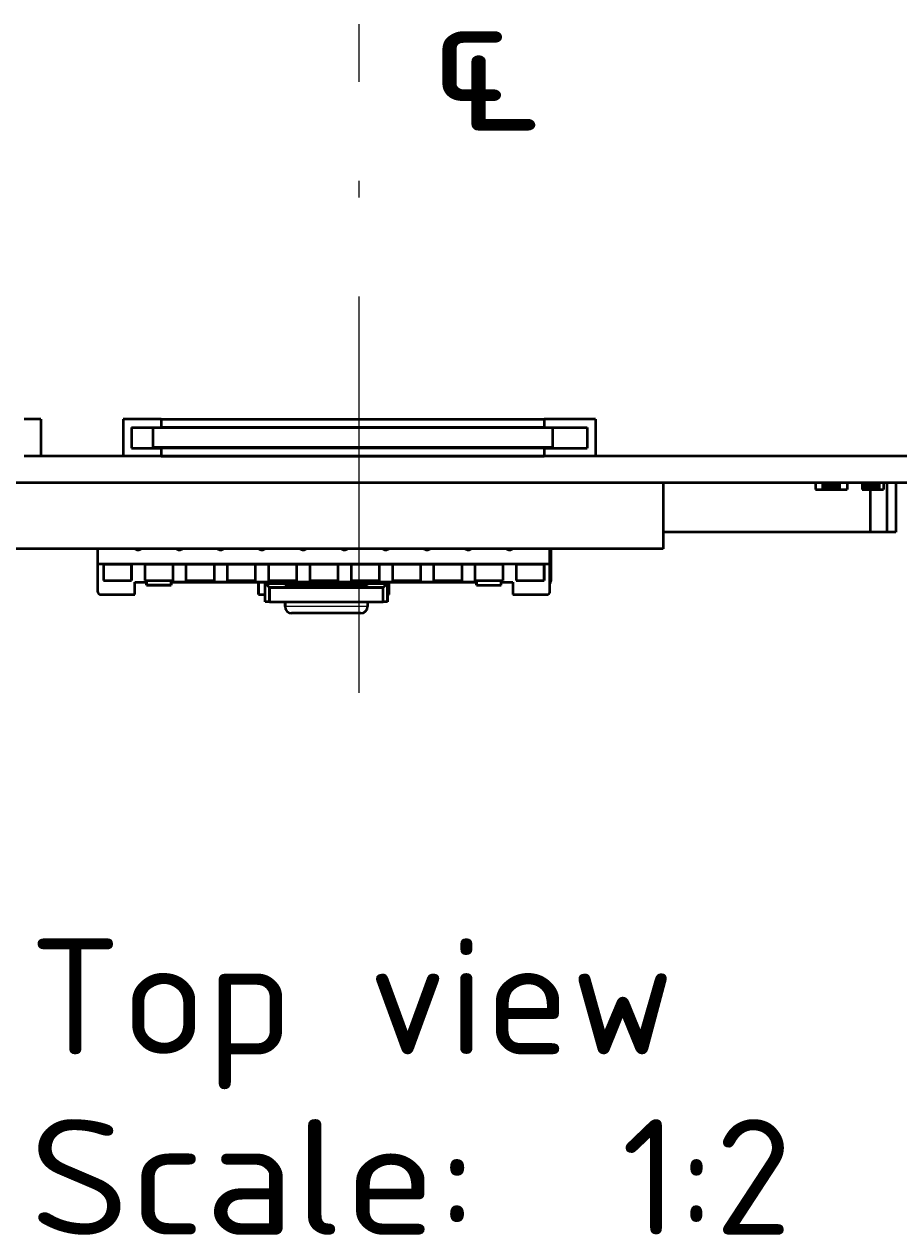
# Model space of a CAD drawing. Extents: x 23 to 417, y 3 to 294.
# Drawn here: x 110.12 to 136.61, y 192.69 to 229.33 of the extents above; entities that cross this region are included whole.
import ezdxf
from ezdxf.enums import TextEntityAlignment as Align

# ---------------------------------------------------------------- set-up
doc = ezdxf.new("R2010")
doc.units = 0
doc.linetypes.add('DASHDOT', pattern=[18.5, 12, -3, 0.5, -3])
doc.layers.get('0').update_dxf_attribs({"lineweight": 13})
doc.styles.add('GDT', font='gdt.shx')
doc.styles.get("Standard").update_dxf_attribs({"font": 'isocp.shx'})

# ---------------------------------------------------------------- blocks, each defined once
blk = doc.blocks.new('BLOCK3529')
at = {"color": 7, "lineweight": 13}
for s, p, p2 in [('Top view', (-20, -48.853), (19.13, -48.853)), ('Scale:', (-20, -59.778), (7.179, -59.778)), ('  1:2', (7.179, -59.778), (26.207, -59.778))]:
    blk.add_text(s, height=7, dxfattribs=at).set_placement(p, p2, align=Align.FIT)
blk = doc.blocks.new('BLOCK3530')
at = {"color": 7, "lineweight": 13, "style": 'GDT'}
blk.add_text('q', height=7, dxfattribs=at).set_placement((4.28, 7.777), (9.413, 7.777), align=Align.FIT)
blk = doc.blocks.new('BLOCK3533')
at = {"color": 7, "lineweight": 35, "ltscale": 0.025}
for p, q in [((-19.3, -10.4), (-20.3, -10.4)), ((31.951, -17.25), (30.951, -17.25)), ((-15.5, -19.172), (-15.5, -20.172)), ((-15.5, -19.172), (-15.5, -20.172)), ((-13.8, -20.172), (-13.8, -19.172)), ((-13.8, -19.172), (-13.8, -20.172)), ((-13, -19.172), (-13, -20.172)), ((-13, -19.172), (-13, -20.172)), ((-11.3, -19.172), (-11.3, -20.172)), ((-11.3, -19.172), (-11.3, -20.172)), ((-10.5, -19.172), (-10.5, -20.172)), ((-10.5, -19.172), (-10.5, -20.172)), ((-8.8, -19.172), (-8.8, -20.172)), ((-8.8, -19.172), (-8.8, -20.172)), ((-8, -19.172), (-8, -20.172)), ((-8, -19.172), (-8, -20.172)), ((-6.3, -19.172), (-6.3, -20.172)), ((-6.3, -19.172), (-6.3, -20.172)), ((-5.5, -19.172), (-5.5, -20.172)), ((-5.5, -19.172), (-5.5, -20.172)), ((-3.8, -19.172), (-3.8, -20.172)), ((-3.8, -19.172), (-3.8, -20.172)), ((-3, -19.172), (-3, -20.172)), ((-3, -19.172), (-3, -20.172)), ((-1.3, -19.172), (-1.3, -20.172)), ((-1.3, -19.172), (-1.3, -20.172)), ((-0.5, -19.172), (-0.5, -20.172)), ((-0.5, -19.172), (-0.5, -20.172)), ((1.2, -19.172), (1.2, -20.172)), ((1.2, -19.172), (1.2, -20.172)), ((2, -19.172), (2, -20.172)), ((2, -19.172), (2, -20.172)), ((3.7, -19.172), (3.7, -20.172)), ((3.7, -19.172), (3.7, -20.172)), ((4.5, -19.172), (4.5, -20.172)), ((4.5, -19.172), (4.5, -20.172)), ((6.2, -19.172), (6.2, -20.172)), ((6.2, -19.172), (6.2, -20.172)), ((7, -19.172), (7, -20.172)), ((7, -19.172), (7, -20.172)), ((8.7, -19.172), (8.7, -20.172)), ((8.7, -19.172), (8.7, -20.172)), ((9.5, -19.172), (9.5, -20.172)), ((9.5, -19.172), (9.5, -20.172)), ((11.2, -20.172), (11.2, -19.172)), ((11.2, -19.172), (11.2, -20.172))]:
    blk.add_line(p, q, dxfattribs=at)
at = {"color": 7, "lineweight": 35, "ltscale": 0.05625}
for p, q in [((-19.3, -10.4), (-19.3, -12.65)), ((-14.3, -10.4), (-14.3, -12.65)), ((14.3, -10.4), (14.3, -12.65))]:
    blk.add_line(p, q, dxfattribs=at)
at = {"color": 7, "lineweight": 35, "ltscale": 0.0575}
for p, q in [((-12, -10.4), (-14.3, -10.4)), ((-12, -12.65), (-14.3, -12.65))]:
    blk.add_line(p, q, dxfattribs=at)
at = {"color": 7, "lineweight": 35, "ltscale": 0.03125}
for p, q in [((-13.8, -10.9), (-13.8, -12.15)), ((13.8, -10.9), (13.8, -12.15))]:
    blk.add_line(p, q, dxfattribs=at)
at = {"color": 7, "lineweight": 35, "ltscale": 0.045}
for p, q in [((-13.8, -10.9), (-12, -10.9)), ((-13.8, -12.15), (-12, -12.15))]:
    blk.add_line(p, q, dxfattribs=at)
at = {"color": 7, "lineweight": 35, "ltscale": 0.03}
for p, q in [((-12.5, -10.9), (-12.5, -12.1)), ((11.7, -10.9), (11.7, -12.1)), ((-5.7, -20.351), (-4.5, -20.351)), ((-5.7, -20.351), (-4.5, -20.351)), ((0.5, -20.351), (1.7, -20.351)), ((0.5, -20.351), (1.7, -20.351))]:
    blk.add_line(p, q, dxfattribs=at)
at = {"color": 7, "lineweight": 35}
for p, q in [((-12.5, -10.9), (11.7, -10.9)), ((-12, -10.4), (11.2, -10.4)), ((11.2, -10.9), (-12, -10.9)), ((-12.5, -12.1), (11.7, -12.1)), ((11.2, -12.15), (-12, -12.15)), ((81, -12.65), (-20.3, -12.65)), ((-12, -12.65), (11.2, -12.65)), ((81, -14.25), (-81, -14.25)), ((18.4, -18.25), (-41.6, -18.25))]:
    blk.add_line(p, q, dxfattribs=at)
at = {"color": 7, "lineweight": 35, "ltscale": 0.0125}
for p, q in [((-12, -10.4), (-12, -10.9)), ((11.2, -10.4), (11.2, -10.9)), ((-12, -12.15), (-12, -12.65)), ((11.2, -12.15), (11.2, -12.65))]:
    blk.add_line(p, q, dxfattribs=at)
at = {"color": 7, "lineweight": 35, "ltscale": 0.0775}
for p, q in [((14.3, -10.4), (11.2, -10.4)), ((14.3, -12.65), (11.2, -12.65))]:
    blk.add_line(p, q, dxfattribs=at)
at = {"color": 7, "lineweight": 35, "ltscale": 0.065}
for p, q in [((11.2, -10.9), (13.8, -10.9)), ((11.2, -12.15), (13.8, -12.15))]:
    blk.add_line(p, q, dxfattribs=at)
at = {"color": 7, "lineweight": 35, "ltscale": 0.1}
blk.add_line((18.4, -14.25), (18.4, -18.25), dxfattribs=at)
at = {"color": 7, "lineweight": 35, "ltscale": 0.01}
for p, q in [((27.631, -14.25), (27.631, -14.65)), ((28.049, -14.25), (28.049, -14.65)), ((28.053, -14.25), (28.053, -14.65)), ((28.06, -14.25), (28.06, -14.65)), ((28.069, -14.25), (28.069, -14.65)), ((28.081, -14.25), (28.081, -14.65)), ((28.095, -14.25), (28.095, -14.65)), ((28.111, -14.25), (28.111, -14.65)), ((28.129, -14.25), (28.129, -14.65)), ((28.15, -14.25), (28.15, -14.65)), ((28.174, -14.25), (28.174, -14.65)), ((28.199, -14.25), (28.199, -14.65)), ((28.227, -14.25), (28.227, -14.65)), ((28.257, -14.25), (28.257, -14.65)), ((28.289, -14.25), (28.289, -14.65)), ((28.323, -14.25), (28.323, -14.65)), ((28.359, -14.25), (28.359, -14.65)), ((28.397, -14.25), (28.397, -14.65)), ((28.437, -14.25), (28.437, -14.65)), ((28.479, -14.25), (28.479, -14.65)), ((28.523, -14.25), (28.523, -14.65)), ((28.569, -14.25), (28.569, -14.65)), ((28.604, -14.25), (28.604, -14.65)), ((28.637, -14.25), (28.637, -14.65)), ((28.669, -14.25), (28.669, -14.65)), ((28.701, -14.25), (28.701, -14.65)), ((28.732, -14.25), (28.732, -14.65)), ((28.761, -14.25), (28.761, -14.65)), ((28.79, -14.25), (28.79, -14.65)), ((28.818, -14.25), (28.818, -14.65)), ((28.844, -14.25), (28.844, -14.65)), ((28.87, -14.25), (28.87, -14.65)), ((28.895, -14.25), (28.895, -14.65)), ((28.918, -14.25), (28.918, -14.65)), ((28.939, -14.25), (28.939, -14.65)), ((28.959, -14.25), (28.959, -14.65)), ((28.977, -14.25), (28.977, -14.65)), ((28.994, -14.25), (28.994, -14.65)), ((29.009, -14.25), (29.009, -14.65)), ((29.022, -14.25), (29.022, -14.65)), ((29.034, -14.25), (29.034, -14.65)), ((29.044, -14.25), (29.044, -14.65)), ((29.053, -14.25), (29.053, -14.65)), ((29.062, -14.25), (29.062, -14.65)), ((29.069, -14.25), (29.069, -14.65)), ((29.075, -14.25), (29.075, -14.65)), ((29.08, -14.25), (29.08, -14.65)), ((29.084, -14.25), (29.084, -14.65)), ((29.088, -14.25), (29.088, -14.65)), ((29.09, -14.25), (29.09, -14.65)), ((29.092, -14.25), (29.092, -14.65)), ((29.092, -14.25), (29.092, -14.65)), ((29.555, -14.25), (29.555, -14.65)), ((30.467, -14.25), (30.467, -14.65)), ((30.538, -14.25), (30.538, -14.65)), ((30.608, -14.25), (30.608, -14.65)), ((30.675, -14.25), (30.675, -14.65)), ((30.741, -14.25), (30.741, -14.65)), ((30.805, -14.25), (30.805, -14.65)), ((30.867, -14.25), (30.867, -14.65)), ((30.928, -14.25), (30.928, -14.65)), ((30.986, -14.25), (30.986, -14.65)), ((31.043, -14.25), (31.043, -14.65)), ((31.098, -14.25), (31.098, -14.65)), ((31.15, -14.25), (31.15, -14.65)), ((31.199, -14.25), (31.199, -14.65)), ((31.245, -14.25), (31.245, -14.65)), ((31.288, -14.25), (31.288, -14.65)), ((31.328, -14.25), (31.328, -14.65)), ((31.365, -14.25), (31.365, -14.65)), ((31.398, -14.25), (31.398, -14.65)), ((31.428, -14.25), (31.428, -14.65)), ((31.456, -14.25), (31.456, -14.65)), ((31.48, -14.25), (31.48, -14.65)), ((31.756, -14.25), (31.756, -14.65))]:
    blk.add_line(p, q, dxfattribs=at)
at = {"color": 7, "lineweight": 35, "ltscale": 0.010445}
blk.add_line((27.631, -14.65), (28.049, -14.65), dxfattribs=at)
at = {"color": 7, "lineweight": 35, "ltscale": 0.000112525}
blk.add_line((28.049, -14.65), (28.053, -14.65), dxfattribs=at)
at = {"color": 7, "lineweight": 35, "ltscale": 0.000171275}
blk.add_line((28.053, -14.65), (28.06, -14.65), dxfattribs=at)
at = {"color": 7, "lineweight": 35, "ltscale": 0.000230025}
blk.add_line((28.06, -14.65), (28.069, -14.65), dxfattribs=at)
at = {"color": 7, "lineweight": 35, "ltscale": 0.000288}
blk.add_line((28.069, -14.65), (28.081, -14.65), dxfattribs=at)
at = {"color": 7, "lineweight": 35, "ltscale": 0.000346775}
blk.add_line((28.081, -14.65), (28.095, -14.65), dxfattribs=at)
at = {"color": 7, "lineweight": 35, "ltscale": 0.0004055}
blk.add_line((28.095, -14.65), (28.111, -14.65), dxfattribs=at)
at = {"color": 7, "lineweight": 35, "ltscale": 0.000463875}
blk.add_line((28.111, -14.65), (28.129, -14.65), dxfattribs=at)
at = {"color": 7, "lineweight": 35, "ltscale": 0.000522225}
blk.add_line((28.129, -14.65), (28.15, -14.65), dxfattribs=at)
at = {"color": 7, "lineweight": 35, "ltscale": 0.0005806}
blk.add_line((28.15, -14.65), (28.174, -14.65), dxfattribs=at)
at = {"color": 7, "lineweight": 35, "ltscale": 0.000639325}
blk.add_line((28.174, -14.65), (28.199, -14.65), dxfattribs=at)
at = {"color": 7, "lineweight": 35, "ltscale": 0.0006939}
blk.add_line((28.199, -14.65), (28.227, -14.65), dxfattribs=at)
at = {"color": 7, "lineweight": 35, "ltscale": 0.000745775}
blk.add_line((28.227, -14.65), (28.257, -14.65), dxfattribs=at)
at = {"color": 7, "lineweight": 35, "ltscale": 0.0007965}
blk.add_line((28.257, -14.65), (28.289, -14.65), dxfattribs=at)
at = {"color": 7, "lineweight": 35, "ltscale": 0.0008484}
blk.add_line((28.289, -14.65), (28.323, -14.65), dxfattribs=at)
at = {"color": 7, "lineweight": 35, "ltscale": 0.0008995}
blk.add_line((28.323, -14.65), (28.359, -14.65), dxfattribs=at)
at = {"color": 7, "lineweight": 35, "ltscale": 0.000950625}
blk.add_line((28.359, -14.65), (28.397, -14.65), dxfattribs=at)
at = {"color": 7, "lineweight": 35, "ltscale": 0.001002}
blk.add_line((28.397, -14.65), (28.437, -14.65), dxfattribs=at)
at = {"color": 7, "lineweight": 35, "ltscale": 0.001054}
blk.add_line((28.437, -14.65), (28.479, -14.65), dxfattribs=at)
at = {"color": 7, "lineweight": 35, "ltscale": 0.001105}
blk.add_line((28.479, -14.65), (28.523, -14.65), dxfattribs=at)
at = {"color": 7, "lineweight": 35, "ltscale": 0.001156}
blk.add_line((28.523, -14.65), (28.569, -14.65), dxfattribs=at)
at = {"color": 7, "lineweight": 35, "ltscale": 0.00085945}
blk.add_line((28.569, -14.65), (28.604, -14.65), dxfattribs=at)
at = {"color": 7, "lineweight": 35, "ltscale": 0.0008354}
blk.add_line((28.604, -14.65), (28.637, -14.65), dxfattribs=at)
at = {"color": 7, "lineweight": 35, "ltscale": 0.000811775}
blk.add_line((28.637, -14.65), (28.669, -14.65), dxfattribs=at)
at = {"color": 7, "lineweight": 35, "ltscale": 0.000787725}
blk.add_line((28.669, -14.65), (28.701, -14.65), dxfattribs=at)
at = {"color": 7, "lineweight": 35, "ltscale": 0.0007641}
blk.add_line((28.701, -14.65), (28.732, -14.65), dxfattribs=at)
at = {"color": 7, "lineweight": 35, "ltscale": 0.00074005}
blk.add_line((28.732, -14.65), (28.761, -14.65), dxfattribs=at)
at = {"color": 7, "lineweight": 35, "ltscale": 0.0007164}
blk.add_line((28.761, -14.65), (28.79, -14.65), dxfattribs=at)
at = {"color": 7, "lineweight": 35, "ltscale": 0.000692375}
blk.add_line((28.79, -14.65), (28.818, -14.65), dxfattribs=at)
at = {"color": 7, "lineweight": 35, "ltscale": 0.000668325}
blk.add_line((28.818, -14.65), (28.844, -14.65), dxfattribs=at)
at = {"color": 7, "lineweight": 35, "ltscale": 0.000644675}
blk.add_line((28.844, -14.65), (28.87, -14.65), dxfattribs=at)
at = {"color": 7, "lineweight": 35, "ltscale": 0.000613025}
blk.add_line((28.87, -14.65), (28.895, -14.65), dxfattribs=at)
at = {"color": 7, "lineweight": 35, "ltscale": 0.000573725}
blk.add_line((28.895, -14.65), (28.918, -14.65), dxfattribs=at)
at = {"color": 7, "lineweight": 35, "ltscale": 0.000534075}
blk.add_line((28.918, -14.65), (28.939, -14.65), dxfattribs=at)
at = {"color": 7, "lineweight": 35, "ltscale": 0.00049475}
blk.add_line((28.939, -14.65), (28.959, -14.65), dxfattribs=at)
at = {"color": 7, "lineweight": 35, "ltscale": 0.000455475}
blk.add_line((28.959, -14.65), (28.977, -14.65), dxfattribs=at)
at = {"color": 7, "lineweight": 35, "ltscale": 0.0004158}
blk.add_line((28.977, -14.65), (28.994, -14.65), dxfattribs=at)
at = {"color": 7, "lineweight": 35, "ltscale": 0.0003769}
blk.add_line((28.994, -14.65), (29.009, -14.65), dxfattribs=at)
at = {"color": 7, "lineweight": 35, "ltscale": 0.000337225}
blk.add_line((29.009, -14.65), (29.022, -14.65), dxfattribs=at)
at = {"color": 7, "lineweight": 35, "ltscale": 0.00029755}
blk.add_line((29.022, -14.65), (29.034, -14.65), dxfattribs=at)
at = {"color": 7, "lineweight": 35, "ltscale": 0.000258625}
blk.add_line((29.034, -14.65), (29.044, -14.65), dxfattribs=at)
at = {"color": 7, "lineweight": 35, "ltscale": 0.000226975}
blk.add_line((29.044, -14.65), (29.053, -14.65), dxfattribs=at)
at = {"color": 7, "lineweight": 35, "ltscale": 0.00020295}
blk.add_line((29.053, -14.65), (29.062, -14.65), dxfattribs=at)
at = {"color": 7, "lineweight": 35, "ltscale": 0.0001789}
blk.add_line((29.062, -14.65), (29.069, -14.65), dxfattribs=at)
at = {"color": 7, "lineweight": 35, "ltscale": 0.000155275}
blk.add_line((29.069, -14.65), (29.075, -14.65), dxfattribs=at)
at = {"color": 7, "lineweight": 35, "ltscale": 0.000131225}
blk.add_line((29.075, -14.65), (29.08, -14.65), dxfattribs=at)
at = {"color": 7, "lineweight": 35, "ltscale": 0.000107575}
blk.add_line((29.08, -14.65), (29.084, -14.65), dxfattribs=at)
at = {"color": 7, "lineweight": 35, "ltscale": 8.3525e-05}
blk.add_line((29.084, -14.65), (29.088, -14.65), dxfattribs=at)
at = {"color": 7, "lineweight": 35, "ltscale": 5.9525e-05}
blk.add_line((29.088, -14.65), (29.09, -14.65), dxfattribs=at)
at = {"color": 7, "lineweight": 35, "ltscale": 3.585e-05}
blk.add_line((29.09, -14.65), (29.092, -14.65), dxfattribs=at)
at = {"color": 7, "lineweight": 35, "ltscale": 0.011579}
blk.add_line((29.092, -14.65), (29.555, -14.65), dxfattribs=at)
at = {"color": 7, "lineweight": 35, "ltscale": 0.00178}
blk.add_line((30.467, -14.65), (30.538, -14.65), dxfattribs=at)
at = {"color": 7, "lineweight": 35, "ltscale": 0.001735}
blk.add_line((30.538, -14.65), (30.608, -14.65), dxfattribs=at)
at = {"color": 7, "lineweight": 35, "ltscale": 0.001689}
blk.add_line((30.608, -14.65), (30.675, -14.65), dxfattribs=at)
at = {"color": 7, "lineweight": 35, "ltscale": 0.001644}
blk.add_line((30.675, -14.65), (30.741, -14.65), dxfattribs=at)
at = {"color": 7, "lineweight": 35, "ltscale": 0.001598}
blk.add_line((30.741, -14.65), (30.805, -14.65), dxfattribs=at)
at = {"color": 7, "lineweight": 35, "ltscale": 0.001553}
blk.add_line((30.805, -14.65), (30.867, -14.65), dxfattribs=at)
at = {"color": 7, "lineweight": 35, "ltscale": 0.001508}
blk.add_line((30.867, -14.65), (30.928, -14.65), dxfattribs=at)
at = {"color": 7, "lineweight": 35, "ltscale": 0.001462}
blk.add_line((30.928, -14.65), (30.986, -14.65), dxfattribs=at)
at = {"color": 7, "lineweight": 35, "ltscale": 0.064999}
blk.add_line((30.951, -14.65), (30.951, -17.25), dxfattribs=at)
at = {"color": 7, "lineweight": 35, "ltscale": 0.001417}
blk.add_line((30.986, -14.65), (31.043, -14.65), dxfattribs=at)
at = {"color": 7, "lineweight": 35, "ltscale": 0.001372}
blk.add_line((31.043, -14.65), (31.098, -14.65), dxfattribs=at)
at = {"color": 7, "lineweight": 35, "ltscale": 0.00131}
blk.add_line((31.098, -14.65), (31.15, -14.65), dxfattribs=at)
at = {"color": 7, "lineweight": 35, "ltscale": 0.001231}
blk.add_line((31.15, -14.65), (31.199, -14.65), dxfattribs=at)
at = {"color": 7, "lineweight": 35, "ltscale": 0.001152}
blk.add_line((31.199, -14.65), (31.245, -14.65), dxfattribs=at)
at = {"color": 7, "lineweight": 35, "ltscale": 0.001073}
blk.add_line((31.245, -14.65), (31.288, -14.65), dxfattribs=at)
at = {"color": 7, "lineweight": 35, "ltscale": 0.0009945}
blk.add_line((31.288, -14.65), (31.328, -14.65), dxfattribs=at)
at = {"color": 7, "lineweight": 35, "ltscale": 0.000915525}
blk.add_line((31.328, -14.65), (31.365, -14.65), dxfattribs=at)
at = {"color": 7, "lineweight": 35, "ltscale": 0.000836575}
blk.add_line((31.365, -14.65), (31.398, -14.65), dxfattribs=at)
at = {"color": 7, "lineweight": 35, "ltscale": 0.00075835}
blk.add_line((31.398, -14.65), (31.428, -14.65), dxfattribs=at)
at = {"color": 7, "lineweight": 35, "ltscale": 0.000679025}
blk.add_line((31.428, -14.65), (31.456, -14.65), dxfattribs=at)
at = {"color": 7, "lineweight": 35, "ltscale": 0.000600425}
blk.add_line((31.456, -14.65), (31.48, -14.65), dxfattribs=at)
at = {"color": 7, "lineweight": 35, "ltscale": 0.006924}
blk.add_line((31.48, -14.65), (31.756, -14.65), dxfattribs=at)
at = {"color": 7, "lineweight": 35, "ltscale": 0.075}
for p, q in [((31.951, -14.25), (31.951, -17.25)), ((32.501, -14.25), (32.501, -17.25))]:
    blk.add_line(p, q, dxfattribs=at)
at = {"color": 7, "lineweight": 35, "ltscale": 0.313772}
blk.add_line((30.951, -17.25), (18.4, -17.25), dxfattribs=at)
at = {"color": 7, "lineweight": 35, "ltscale": 0.01375}
blk.add_line((32.501, -17.25), (31.951, -17.25), dxfattribs=at)
at = {"color": 7, "lineweight": 35, "ltscale": 0.02306}
for p, q in [((-15.85, -18.25), (-15.85, -19.172)), ((-15.85, -18.25), (-15.85, -19.172)), ((11.55, -19.172), (11.55, -18.25)), ((11.55, -18.25), (11.55, -19.172))]:
    blk.add_line(p, q, dxfattribs=at)
at = {"color": 7, "lineweight": 35, "ltscale": 0.048765}
for p, q in [((11.6, -20.201), (11.6, -18.25)), ((11.6, -18.25), (11.6, -20.201))]:
    blk.add_line(p, q, dxfattribs=at)
at = {"color": 7, "lineweight": 35, "ltscale": 0.00875}
for p, q in [((-15.5, -19.172), (-15.85, -19.172)), ((-15.5, -19.172), (-15.85, -19.172)), ((11.55, -19.172), (11.2, -19.172)), ((11.55, -19.172), (11.2, -19.172))]:
    blk.add_line(p, q, dxfattribs=at)
at = {"color": 7, "lineweight": 35, "ltscale": 0.04125}
for p, q in [((-15.85, -19.172), (-15.85, -20.822)), ((-15.85, -19.172), (-15.85, -20.822)), ((11.55, -20.822), (11.55, -19.172)), ((11.55, -20.822), (11.55, -19.172))]:
    blk.add_line(p, q, dxfattribs=at)
at = {"color": 7, "lineweight": 35, "ltscale": 0.0425}
for p, q in [((-13.8, -19.172), (-15.5, -19.172)), ((-15.5, -19.172), (-13.8, -19.172)), ((-11.3, -19.172), (-13, -19.172)), ((-13, -19.172), (-11.3, -19.172)), ((-8.8, -19.172), (-10.5, -19.172)), ((-10.5, -19.172), (-8.8, -19.172)), ((-6.3, -19.172), (-8, -19.172)), ((-8, -19.172), (-6.3, -19.172)), ((-3.8, -19.172), (-5.5, -19.172)), ((-5.5, -19.172), (-3.8, -19.172)), ((-1.3, -19.172), (-3, -19.172)), ((-3, -19.172), (-1.3, -19.172)), ((1.2, -19.172), (-0.5, -19.172)), ((-0.5, -19.172), (1.2, -19.172)), ((3.7, -19.172), (2, -19.172)), ((2, -19.172), (3.7, -19.172)), ((6.2, -19.172), (4.5, -19.172)), ((4.5, -19.172), (6.2, -19.172)), ((8.7, -19.172), (7, -19.172)), ((7, -19.172), (8.7, -19.172)), ((11.2, -19.172), (9.5, -19.172)), ((9.5, -19.172), (11.2, -19.172)), ((-15.5, -20.172), (-13.8, -20.172)), ((-15.5, -20.172), (-13.8, -20.172)), ((-13, -20.172), (-11.3, -20.172)), ((-13, -20.172), (-11.3, -20.172)), ((-10.5, -20.172), (-8.8, -20.172)), ((-10.5, -20.172), (-8.8, -20.172)), ((-8, -20.172), (-6.3, -20.172)), ((-8, -20.172), (-6.3, -20.172)), ((-5.5, -20.172), (-3.8, -20.172)), ((-5.5, -20.172), (-3.8, -20.172)), ((-3, -20.172), (-1.3, -20.172)), ((-3, -20.172), (-1.3, -20.172)), ((-0.5, -20.172), (1.2, -20.172)), ((-0.5, -20.172), (1.2, -20.172)), ((2, -20.172), (3.7, -20.172)), ((2, -20.172), (3.7, -20.172)), ((4.5, -20.172), (6.2, -20.172)), ((4.5, -20.172), (6.2, -20.172)), ((7, -20.172), (8.7, -20.172)), ((7, -20.172), (8.7, -20.172)), ((9.5, -20.172), (11.2, -20.172)), ((9.5, -20.172), (11.2, -20.172))]:
    blk.add_line(p, q, dxfattribs=at)
at = {"color": 7, "lineweight": 35, "ltscale": 0.02}
for p, q in [((-13, -19.172), (-13.8, -19.172)), ((-13, -19.172), (-13.8, -19.172)), ((-11.3, -19.172), (-10.5, -19.172)), ((-10.5, -19.172), (-11.3, -19.172)), ((-8.8, -19.172), (-8, -19.172)), ((-8, -19.172), (-8.8, -19.172)), ((-6.3, -19.172), (-5.5, -19.172)), ((-5.5, -19.172), (-6.3, -19.172)), ((-3.8, -19.172), (-3, -19.172)), ((-3, -19.172), (-3.8, -19.172)), ((-1.3, -19.172), (-0.5, -19.172)), ((-0.5, -19.172), (-1.3, -19.172)), ((1.2, -19.172), (2, -19.172)), ((2, -19.172), (1.2, -19.172)), ((3.7, -19.172), (4.5, -19.172)), ((4.5, -19.172), (3.7, -19.172)), ((6.2, -19.172), (7, -19.172)), ((7, -19.172), (6.2, -19.172)), ((9.5, -19.172), (8.7, -19.172)), ((9.5, -19.172), (8.7, -19.172))]:
    blk.add_line(p, q, dxfattribs=at)
at = {"color": 7, "lineweight": 35, "ltscale": 0.0175}
for p, q in [((-13.6, -20.272), (-12.9, -20.272)), ((-13.6, -20.272), (-12.9, -20.272)), ((8.6, -20.272), (9.3, -20.272)), ((8.6, -20.272), (9.3, -20.272))]:
    blk.add_line(p, q, dxfattribs=at)
at = {"color": 7, "lineweight": 35, "ltscale": 0.01875}
for p, q in [((-13.6, -21.022), (-13.6, -20.272)), ((-13.6, -21.022), (-13.6, -20.272)), ((-6.1, -20.272), (-6.1, -21.022)), ((-6.1, -21.022), (-6.1, -20.272)), ((1.8, -21.022), (1.8, -20.272)), ((1.8, -21.022), (1.8, -20.272)), ((9.3, -20.272), (9.3, -21.022)), ((9.3, -20.272), (9.3, -21.022))]:
    blk.add_line(p, q, dxfattribs=at)
at = {"color": 7, "lineweight": 35, "ltscale": 0.0025}
for p, q in [((-12.9, -20.272), (-12.9, -20.172)), ((-12.9, -20.272), (-12.9, -20.172)), ((-11.4, -20.272), (-11.4, -20.172)), ((-11.4, -20.272), (-11.4, -20.172)), ((-4.5, -20.351), (-4.5, -20.451)), ((-4.5, -20.451), (-4.5, -20.351)), ((0.5, -20.451), (0.5, -20.351)), ((0.5, -20.451), (0.5, -20.351)), ((7.1, -20.172), (7.1, -20.272)), ((7.1, -20.272), (7.1, -20.172)), ((8.6, -20.272), (8.6, -20.172)), ((8.6, -20.272), (8.6, -20.172))]:
    blk.add_line(p, q, dxfattribs=at)
at = {"color": 7, "lineweight": 35, "ltscale": 0.0045}
for p, q in [((-12.9, -20.452), (-12.9, -20.272)), ((-12.9, -20.272), (-12.9, -20.452)), ((-11.4, -20.272), (-11.4, -20.452)), ((-11.4, -20.452), (-11.4, -20.272)), ((7.1, -20.272), (7.1, -20.452)), ((7.1, -20.452), (7.1, -20.272)), ((8.6, -20.452), (8.6, -20.272)), ((8.6, -20.452), (8.6, -20.272))]:
    blk.add_line(p, q, dxfattribs=at)
at = {"color": 7, "lineweight": 35, "ltscale": 0.0375}
for p, q in [((-11.4, -20.452), (-12.9, -20.452)), ((-12.9, -20.452), (-11.4, -20.452)), ((7.1, -20.452), (8.6, -20.452)), ((7.1, -20.452), (8.6, -20.452))]:
    blk.add_line(p, q, dxfattribs=at)
at = {"color": 7, "lineweight": 35, "ltscale": 0.4625}
for p, q in [((7.1, -20.272), (-11.4, -20.272)), ((-11.4, -20.272), (7.1, -20.272))]:
    blk.add_line(p, q, dxfattribs=at)
at = {"color": 7, "lineweight": 35, "ltscale": 0.008839}
for p, q in [((-5.45, -20.601), (-5.7, -20.351)), ((-5.45, -20.601), (-5.7, -20.351)), ((1.7, -20.351), (1.45, -20.601)), ((1.7, -20.351), (1.45, -20.601))]:
    blk.add_line(p, q, dxfattribs=at)
at = {"color": 7, "lineweight": 35, "ltscale": 0.0275}
for p, q in [((-5.7, -21.451), (-5.7, -20.351)), ((-5.7, -21.451), (-5.7, -20.351)), ((1.7, -20.351), (1.7, -21.451)), ((1.7, -21.451), (1.7, -20.351))]:
    blk.add_line(p, q, dxfattribs=at)
at = {"color": 7, "lineweight": 35, "ltscale": 0.001955}
for p, q in [((-4.85, -20.272), (-4.85, -20.351)), ((-4.85, -20.351), (-4.85, -20.272)), ((-4.5, -20.351), (-4.5, -20.272)), ((-4.5, -20.351), (-4.5, -20.272)), ((0.5, -20.351), (0.5, -20.272)), ((0.5, -20.351), (0.5, -20.272)), ((0.55, -20.272), (0.55, -20.351)), ((0.55, -20.351), (0.55, -20.272))]:
    blk.add_line(p, q, dxfattribs=at)
at = {"color": 7, "lineweight": 35, "ltscale": 0.125}
for p, q in [((0.5, -20.451), (-4.5, -20.451)), ((-4.5, -20.451), (0.5, -20.451))]:
    blk.add_line(p, q, dxfattribs=at)
at = {"color": 7, "lineweight": 35, "ltscale": 0.004455}
for p, q in [((-3, -20.272), (-3, -20.451)), ((-3, -20.451), (-3, -20.272)), ((-1, -20.451), (-1, -20.272)), ((-1, -20.451), (-1, -20.272))]:
    blk.add_line(p, q, dxfattribs=at)
at = {"color": 7, "lineweight": 35, "ltscale": 0.05125}
for p, q in [((-15.65, -21.022), (-13.6, -21.022)), ((-15.65, -21.022), (-13.6, -21.022)), ((9.3, -21.022), (11.35, -21.022)), ((9.3, -21.022), (11.35, -21.022))]:
    blk.add_line(p, q, dxfattribs=at)
at = {"color": 7, "lineweight": 35, "ltscale": 0.009994}
blk.add_line((-6.1, -21.022), (-5.7, -21.022), dxfattribs=at)
blk.add_line((-6.1, -21.022), (-5.7, -21.022), dxfattribs=at)
at = {"color": 7, "lineweight": 35, "ltscale": 0.1725}
for p, q in [((1.45, -20.601), (-5.45, -20.601)), ((-5.45, -20.601), (1.45, -20.601)), ((-5.45, -21.451), (1.45, -21.451)), ((-5.45, -21.451), (1.45, -21.451))]:
    blk.add_line(p, q, dxfattribs=at)
at = {"color": 7, "lineweight": 35, "ltscale": 0.02125}
for p, q in [((-5.45, -20.601), (-5.45, -21.451)), ((-5.45, -21.451), (-5.45, -20.601)), ((1.45, -21.451), (1.45, -20.601)), ((1.45, -21.451), (1.45, -20.601))]:
    blk.add_line(p, q, dxfattribs=at)
at = {"color": 7, "lineweight": 35, "ltscale": 0.002506}
blk.add_line((1.7, -21.022), (1.8, -21.022), dxfattribs=at)
blk.add_line((1.7, -21.022), (1.8, -21.022), dxfattribs=at)
at = {"color": 7, "lineweight": 35, "ltscale": 0.00625}
for p, q in [((-5.45, -21.451), (-5.7, -21.451)), ((-5.45, -21.451), (-5.7, -21.451)), ((1.7, -21.451), (1.45, -21.451)), ((1.7, -21.451), (1.45, -21.451))]:
    blk.add_line(p, q, dxfattribs=at)
at = {"color": 7, "lineweight": 35, "ltscale": 0.0075}
for p, q in [((-4.5, -21.451), (-4.5, -21.751)), ((-4.5, -21.751), (-4.5, -21.451)), ((0.5, -21.451), (0.5, -21.751)), ((0.5, -21.451), (0.5, -21.751))]:
    blk.add_line(p, q, dxfattribs=at)
at = {"color": 7, "lineweight": 13, "ltscale": 0.125}
blk.add_line((0.5, -21.751), (-4.5, -21.751), dxfattribs=at)
blk.add_line((0.5, -21.751), (-4.5, -21.751), dxfattribs=at)
at = {"color": 7, "lineweight": 35, "ltscale": 0.105}
blk.add_line((0.1, -22.151), (-4.1, -22.151), dxfattribs=at)
blk.add_line((0.1, -22.151), (-4.1, -22.151), dxfattribs=at)
at = {"color": 7, "lineweight": 35}
for centre, radius, start, end in [((-13.4, -18.014), 0.298, 232.31235, 269.98028), ((-13.4, -18.014), 0.298, 232.31235, 307.633), ((-13.4, -18.014), 0.298, 270.02414, 307.67686), ((-10.9, -18.014), 0.298, 232.31236, 269.98027), ((-10.9, -18.014), 0.298, 232.31236, 307.63301), ((-10.9, -18.014), 0.298, 270.02414, 307.67687), ((-8.4, -18.014), 0.298, 232.31236, 269.98027), ((-8.4, -18.014), 0.298, 232.31236, 307.63301), ((-8.4, -18.014), 0.298, 270.02414, 307.67687), ((-5.9, -18.014), 0.298, 232.31236, 269.98027), ((-5.9, -18.014), 0.298, 232.31236, 307.63301), ((-5.9, -18.014), 0.298, 270.02414, 307.67687), ((-3.4, -18.014), 0.298, 232.31236, 269.98027), ((-3.4, -18.014), 0.298, 232.31236, 307.63301), ((-3.4, -18.014), 0.298, 270.02414, 307.67687), ((-0.9, -18.014), 0.298, 232.31236, 269.98027), ((-0.9, -18.014), 0.298, 232.31236, 307.63301), ((-0.9, -18.014), 0.298, 270.02414, 307.67687), ((1.6, -18.014), 0.298, 232.31236, 269.98027), ((1.6, -18.014), 0.298, 232.31236, 307.63301), ((1.6, -18.014), 0.298, 270.02414, 307.67687), ((4.1, -18.014), 0.298, 232.31236, 269.98027), ((4.1, -18.014), 0.298, 232.31236, 307.63301), ((4.1, -18.014), 0.298, 270.02414, 307.67687), ((6.6, -18.014), 0.298, 232.31236, 269.98027), ((6.6, -18.014), 0.298, 232.31236, 307.63301), ((6.6, -18.014), 0.298, 270.02414, 307.67687), ((9.1, -18.014), 0.298, 232.31236, 307.63301), ((9.1, -18.014), 0.298, 232.31236, 269.98027), ((9.1, -18.014), 0.298, 270.02414, 307.67687), ((11.35, -20.201), 0.25, 323.37587, 0), ((11.35, -20.201), 0.25, 323.37587, 0), ((-15.65, -20.822), 0.2, 180, 270), ((-15.65, -20.822), 0.2, 180, 270), ((11.35, -20.822), 0.2, 270, 360), ((11.35, -20.822), 0.2, 270, 360), ((-4.1, -21.751), 0.4, 180, 270), ((-4.1, -21.751), 0.4, 180, 270), ((0.1, -21.751), 0.4, 270, 0), ((0.1, -21.751), 0.4, 270, 0)]:
    blk.add_arc(centre, radius, start, end, dxfattribs=at)

msp = doc.modelspace()

# ---------------------------------------------------------------- linework, layer by layer
at = {"color": 7, "linetype": 'DASHDOT', "lineweight": 13}
msp.add_line((120.2741, 209.0931), (120.2741, 229.3345), dxfattribs=at)

# ---------------------------------------------------------------- block references
at = {"lineweight": 0, "xscale": 0.5, "yscale": 0.5, "zscale": 0.5}
for name in ['BLOCK3530', 'BLOCK3533', 'BLOCK3529']:
    msp.add_blockref(name, (120.2741, 222.58), dxfattribs=at)

doc.saveas('drawing.dxf')
